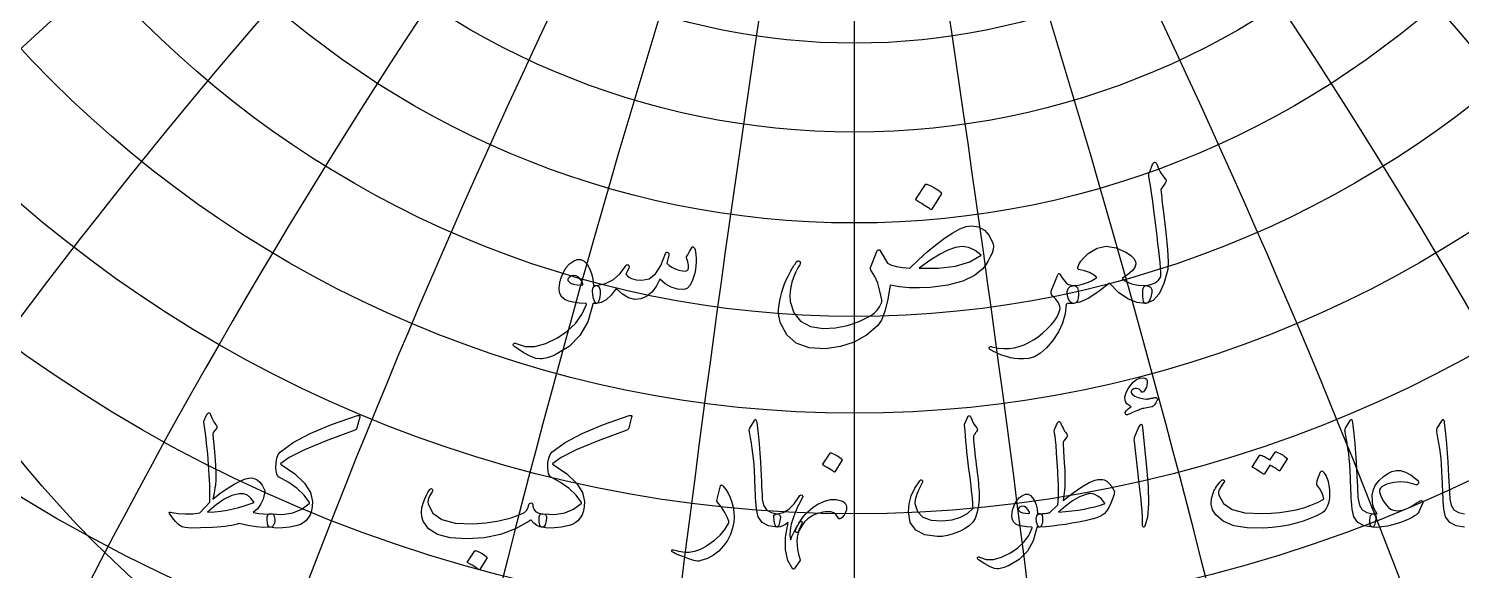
# Model space of a CAD drawing. Header units: millimetres. Extents: x -62 to 62, y -62 to 63.
# Drawn here: x -20.01 to 14.71, y -19.07 to -5.95 of the extents above; entities that cross this region are included whole.
import ezdxf

# ---------------------------------------------------------------- set-up
doc = ezdxf.new("R2010")
doc.units = ezdxf.units.MM
for name, color, linetype in [('ENGRAVE', 7, 'Continuous'), ('ENGRAVE_FINE', 8, 'Continuous'), ('TEXT', 5, 'Continuous')]:
    doc.layers.add(name, color=color, linetype=linetype)

msp = doc.modelspace()

# ---------------------------------------------------------------- linework, layer by layer
at = {"layer": 'ENGRAVE'}
msp.add_lwpolyline([(0, -60.75), (0, 60.75)], dxfattribs=at)
for centre, radius in [((0, 0), 60.75), ((0, 15.8873), 38.8464), ((0, 14.4227), 34.6846), ((0, 13.2299), 30.935), ((0, 0), 39.7663), ((0, 12.2507), 27.5156), ((0, 11.4424), 24.3633), ((0, 10.7734), 21.4287), ((0, 10.2197), 18.6723), ((0, 0), 26.0306), ((0, 9.7631), 16.0615)]:
    msp.add_circle(centre, radius, dxfattribs=at)
for centre, radius, start, end in [((0, 17.7051), 43.5296, 105.92162, 74.07838), ((-4.9355, 18.4195), 44.1021, 139.75485, 270.86153), ((4.9355, 18.4195), 44.1021, 269.13847, 40.24515), ((-10.9491, 18.9644), 45.3971, 174.65682, 279.54217), ((10.9491, 18.9644), 45.3971, 260.45783, 5.34318), ((-19.3672, 19.3672), 48.286, 211.69187, 290.35588), ((19.3672, 19.3672), 48.286, 249.64412, 328.30813)]:
    msp.add_arc(centre, radius, start, end, dxfattribs=at)
at = {"layer": 'ENGRAVE_FINE'}
for centre, radius, start, end in [((-554.4766, -89.3166), 563.0302, 6.503619, 15.341957), ((-554.4766, -89.3166), 563.0302, 6.503619, 15.341957), ((554.4766, -89.3166), 563.0302, 164.658043, 173.496381), ((554.4766, -89.3166), 563.0302, 164.658043, 173.496381), ((-268.6186, -89.3166), 285.8579, 13.064756, 30.381405), ((-268.6186, -89.3166), 285.8579, 13.064756, 30.381405), ((268.6186, -89.3166), 285.8579, 149.618595, 166.935244), ((268.6186, -89.3166), 285.8579, 149.618595, 166.935244), ((-169.3412, -89.3166), 195.5384, 19.742202, 44.842633), ((-169.3412, -89.3166), 195.5384, 19.742202, 44.842633), ((169.3412, -89.3166), 195.5384, 135.157367, 160.257798), ((169.3412, -89.3166), 195.5384, 135.157367, 160.257798), ((-116.5168, -89.3166), 152.1018, 26.597292, 58.53821), ((-116.5168, -89.3166), 152.1018, 26.597292, 58.53821), ((116.5168, -89.3166), 152.1018, 121.46179, 153.402708), ((116.5168, -89.3166), 152.1018, 121.46179, 153.402708), ((-82.0381, -89.3166), 127.6286, 33.695116, 71.360537), ((-82.0381, -89.3166), 127.6286, 33.695116, 71.360537), ((82.0381, -89.3166), 127.6286, 108.639463, 146.304884), ((82.0381, -89.3166), 127.6286, 108.639463, 146.304884), ((-56.4471, -89.3166), 112.8941, 41.105625, 83.276844), ((-56.4471, -89.3166), 112.8941, 41.105625, 83.276844), ((56.4471, -89.3166), 112.8941, 96.723156, 138.894375), ((56.4471, -89.3166), 112.8941, 96.723156, 138.894375), ((-35.5851, -89.3166), 104.0438, 48.904494, 94.311228), ((-35.5851, -89.3166), 104.0438, 48.904494, 94.311228), ((35.5851, -89.3166), 104.0438, 85.688772, 131.095506), ((35.5851, -89.3166), 104.0438, 85.688772, 131.095506)]:
    msp.add_arc(centre, radius, start, end, dxfattribs=at)
at = {"layer": 'TEXT'}
for points in [[(7.1448, -9.4432), (7.1771, -9.365), (7.2022, -9.303), (7.2202, -9.2572), (7.231, -9.2276), (7.2394, -9.2087), (7.2502, -9.1953), (7.2633, -9.1872), (7.2789, -9.1845), (7.2966, -9.1875), (7.3112, -9.1965), (7.3229, -9.2114), (7.3316, -9.2324), (7.3714, -9.3351), (7.419, -9.4276), (7.4744, -9.5099), (7.5376, -9.5821), (7.5552, -9.6051), (7.5603, -9.6312), (7.5528, -9.6602), (7.5328, -9.6923), (7.4274, -9.8408), (7.4346, -9.9072), (7.4418, -9.9725), (7.449, -10.0366), (7.4561, -10.0994), (7.4633, -10.1611), (7.4705, -10.2216), (7.4777, -10.2809), (7.4849, -10.3389), (7.551, -10.8767), (7.5915, -11.297), (7.6061, -11.6), (7.5951, -11.7856), (7.5046, -12.1224), (7.3867, -12.3712), (7.2412, -12.532), (7.0681, -12.6048), (7.0633, -12.6048), (7.0585, -12.6048), (7.0537, -12.6048), (7.049, -12.6048), (7.0205, -12.5778), (7.0023, -12.5162), (6.9942, -12.4197), (6.9963, -12.2886), (7.0008, -12.2401), (7.0142, -12.2048), (7.0367, -12.1826), (7.0681, -12.1736), (7.1897, -12.1494), (7.2909, -12.1054), (7.3717, -12.0416), (7.4322, -11.9581), (7.4281, -11.8578), (7.4208, -11.7437), (7.4102, -11.6159), (7.3963, -11.4743), (7.3793, -11.3195), (7.3597, -11.1521), (7.3374, -10.9722), (7.3124, -10.7797), (7.2894, -10.5904), (7.2681, -10.4204), (7.2487, -10.2695), (7.231, -10.1378), (7.2157, -10.0252), (7.2034, -9.9318), (7.1942, -9.8575), (7.1879, -9.8024), (7.14, -9.5294), (7.1385, -9.5024), (7.1388, -9.4791), (7.1409, -9.4593), (7.1448, -9.4432)], [(1.7221, -9.7258), (1.7281, -9.7198), (1.7365, -9.7162), (1.7473, -9.715), (1.7604, -9.7162), (1.8536, -9.7539), (1.9413, -9.8), (2.0236, -9.8545), (2.1006, -9.9174), (2.108, -9.927), (2.1113, -9.9366), (2.1104, -9.9461), (2.1053, -9.9557), (1.8802, -10.3198), (1.8718, -10.3285), (1.861, -10.3306), (1.8479, -10.3261), (1.8323, -10.315), (1.8188, -10.3054), (1.7976, -10.291), (1.7685, -10.2719), (1.7317, -10.2479), (1.6865, -10.2192), (1.6323, -10.1857), (1.5691, -10.1473), (1.497, -10.1042), (1.4874, -10.097), (1.4826, -10.0899), (1.4826, -10.0827), (1.4874, -10.0755)], [(2.8431, -10.7222), (3.0101, -10.7467), (3.152, -10.8252), (3.2688, -10.9575), (3.3604, -11.1437), (3.3706, -11.215), (3.3628, -11.2946), (3.3371, -11.3826), (3.2933, -11.479), (3.243, -11.5719), (3.1975, -11.6491), (3.1568, -11.7108), (3.1209, -11.7569), (2.9113, -11.9293), (2.6275, -12.0635), (2.2694, -12.1593), (1.8371, -12.2168), (1.5769, -12.2293), (1.3281, -12.2239), (1.0907, -12.2006), (0.8647, -12.1593), (0.8114, -12.5105), (0.7425, -12.7928), (0.6581, -13.0063), (0.5581, -13.1509), (0.2958, -13.3739), (-0.0024, -13.5401), (-0.3365, -13.6494), (-0.7066, -13.7018), (-1.0961, -13.6835), (-1.4072, -13.5712), (-1.6398, -13.3649), (-1.794, -13.0646), (-1.8071, -13.0181), (-1.8179, -12.9694), (-1.8263, -12.9187), (-1.8323, -12.8658), (-1.8353, -12.8112), (-1.8347, -12.7551), (-1.8305, -12.6974), (-1.8227, -12.6383), (-1.806, -12.5337), (-1.7844, -12.4305), (-1.758, -12.3289), (-1.7269, -12.2287), (-1.6913, -12.1304), (-1.6515, -12.0341), (-1.6075, -11.94), (-1.5592, -11.8479), (-1.5378, -11.8105), (-1.5167, -11.7748), (-1.4959, -11.741), (-1.4754, -11.709), (-1.4555, -11.6787), (-1.4365, -11.6503), (-1.4184, -11.6237), (-1.4012, -11.5988), (-1.3889, -11.5847), (-1.376, -11.576), (-1.3625, -11.5728), (-1.3485, -11.5749), (-1.3335, -11.5805), (-1.3221, -11.588), (-1.3143, -11.5973), (-1.3102, -11.6084), (-1.309, -11.621), (-1.3102, -11.6347), (-1.3137, -11.6497), (-1.3197, -11.6659), (-1.3548, -11.7189), (-1.388, -11.7772), (-1.4194, -11.841), (-1.4491, -11.9102), (-1.5113, -12.0871), (-1.5497, -12.2539), (-1.564, -12.4105), (-1.5545, -12.5569), (-1.4649, -12.835), (-1.3018, -13.0371), (-1.0649, -13.1631), (-0.7545, -13.2131), (-0.4545, -13.1991), (-0.1629, -13.1425), (0.1204, -13.0434), (0.3952, -12.9018), (0.4781, -12.8428), (0.5497, -12.7712), (0.6099, -12.6871), (0.6587, -12.5904), (0.6644, -12.5769), (0.6671, -12.5605), (0.6668, -12.541), (0.6635, -12.5185), (0.6212, -12.3042), (0.5665, -12.1162), (0.4991, -11.9545), (0.4192, -11.8192), (0.4033, -11.7943), (0.394, -11.7725), (0.3913, -11.7536), (0.3952, -11.7377), (0.5437, -11.3449), (0.565, -11.3153), (0.5856, -11.303), (0.6057, -11.3081), (0.6251, -11.3305), (0.8024, -11.6323), (0.8973, -11.6772), (1.0191, -11.7114), (1.1679, -11.7347), (1.3437, -11.7473), (1.5524, -11.544), (1.7616, -11.3557), (1.9715, -11.1823), (2.182, -11.024), (2.3832, -10.8919), (2.5604, -10.7976), (2.7137, -10.741), (2.8431, -10.7222)], [(-3.9305, -11.2395), (-3.92, -11.2323), (-3.9077, -11.2347), (-3.8936, -11.2467), (-3.8778, -11.2683), (-3.8607, -11.3048), (-3.8478, -11.3569), (-3.8391, -11.4246), (-3.8347, -11.5078), (-3.8332, -11.6024), (-3.8382, -11.6946), (-3.8499, -11.7844), (-3.8682, -11.8719), (-3.9215, -12.0419), (-3.9808, -12.1641), (-4.046, -12.2383), (-4.1173, -12.2647), (-4.2858, -12.2548), (-4.4418, -12.2108), (-4.5852, -12.1326), (-4.7161, -12.0204), (-4.8059, -12.1973), (-4.9125, -12.3353), (-5.0358, -12.4344), (-5.1759, -12.4946), (-5.3229, -12.5078), (-5.4717, -12.4706), (-5.6223, -12.3832), (-5.7747, -12.2455), (-5.8981, -12.4027), (-6.019, -12.515), (-6.1376, -12.5823), (-6.2538, -12.6048), (-6.2771, -12.5916), (-6.2993, -12.5521), (-6.3202, -12.4862), (-6.34, -12.394), (-6.3472, -12.303), (-6.3352, -12.2359), (-6.3041, -12.1928), (-6.2538, -12.1736), (-6.0328, -12.1236), (-5.8394, -12.0263), (-5.6735, -11.8817), (-5.5352, -11.6898), (-5.5277, -11.6793), (-5.5196, -11.6719), (-5.511, -11.6674), (-5.5017, -11.6659), (-5.4903, -11.6671), (-5.4801, -11.6707), (-5.4711, -11.6766), (-5.4634, -11.685), (-5.4589, -11.7108), (-5.4694, -11.7545), (-5.4948, -11.8162), (-5.5352, -11.8958), (-5.4822, -11.9572), (-5.3999, -12.0024), (-5.2882, -12.0314), (-5.1472, -12.0443), (-4.9715, -12.0075), (-4.8179, -11.8874), (-4.6864, -11.6841), (-4.5772, -11.3976), (-4.5718, -11.3829), (-4.5652, -11.3725), (-4.5574, -11.3662), (-4.5484, -11.3641), (-4.5349, -11.3653), (-4.5233, -11.3689), (-4.5134, -11.3749), (-4.5053, -11.3832), (-4.4993, -11.3952), (-4.4957, -11.4072), (-4.4945, -11.4192), (-4.4957, -11.4311), (-4.5436, -11.6323), (-4.4876, -11.682), (-4.4203, -11.7257), (-4.3415, -11.7635), (-4.2514, -11.7952), (-4.1637, -11.8159), (-4.0969, -11.8204), (-4.0511, -11.8087), (-4.0263, -11.7808), (-4.0182, -11.7383), (-4.0227, -11.6778), (-4.0397, -11.5994), (-4.0694, -11.503), (-4.0643, -11.4758), (-4.0394, -11.4228), (-3.9948, -11.344), (-3.9305, -11.2395)], [(3.0778, -11.4311), (2.9308, -11.3192), (2.7772, -11.2515), (2.617, -11.2282), (2.4503, -11.2491), (2.2694, -11.3129), (2.0622, -11.418), (1.8287, -11.5644), (1.5688, -11.7521), (2.0422, -11.7536), (2.4514, -11.7006), (2.7967, -11.5931), (3.0778, -11.4311)], [(7.0681, -12.1736), (7.1382, -12.1841), (7.1855, -12.2156), (7.21, -12.268), (7.2118, -12.3413), (7.1885, -12.4548), (7.1567, -12.5365), (7.1166, -12.5865), (7.0681, -12.6048), (6.8475, -12.5847), (6.6262, -12.4958), (6.4044, -12.338), (6.1819, -12.1114), (5.9014, -12.329), (5.6634, -12.4838), (5.4679, -12.5757), (5.3149, -12.6048), (5.2643, -12.5934), (5.2226, -12.5593), (5.19, -12.5024), (5.1664, -12.4227), (5.1595, -12.3174), (5.1819, -12.2407), (5.2337, -12.1928), (5.3149, -12.1736), (5.3887, -12.1665), (5.4616, -12.1545), (5.5336, -12.1377), (5.6047, -12.1162), (5.6749, -12.0895), (5.7442, -12.0575), (5.8126, -12.0201), (5.8801, -11.9772), (5.7972, -11.9096), (5.6969, -11.8551), (5.5792, -11.8138), (5.4442, -11.7856), (5.4319, -11.7805), (5.4238, -11.7701), (5.42, -11.7542), (5.4202, -11.7329), (5.443, -11.6596), (5.4921, -11.5784), (5.5676, -11.4895), (5.6693, -11.3928), (5.8816, -11.2656), (6.1065, -11.2192), (6.3439, -11.2536), (6.5939, -11.3689), (6.6999, -11.4425), (6.7735, -11.515), (6.8148, -11.5862), (6.8238, -11.6563), (6.7975, -11.7317), (6.7328, -11.8144), (6.6298, -11.9042), (6.4885, -12.0012), (6.5894, -12.0766), (6.7196, -12.1305), (6.8792, -12.1629), (7.0681, -12.1736)], [(-6.3496, -12.6575), (-6.4618, -13.0518), (-6.6502, -13.382), (-6.9145, -13.6482), (-7.2549, -13.8503), (-7.3025, -13.8708), (-7.3496, -13.8892), (-7.396, -13.9055), (-7.4418, -13.9197), (-7.4867, -13.9315), (-7.5304, -13.9407), (-7.5729, -13.9471), (-7.6142, -13.9509), (-7.7172, -13.9362), (-7.8537, -13.8826), (-8.0238, -13.7901), (-8.2274, -13.6586), (-8.2492, -13.6398), (-8.2621, -13.6215), (-8.266, -13.6039), (-8.2609, -13.5868), (-8.2495, -13.5736), (-8.2346, -13.5676), (-8.216, -13.5688), (-8.1938, -13.5772), (-7.9822, -13.6458), (-7.7448, -13.6455), (-7.4816, -13.5763), (-7.1927, -13.4383), (-6.9567, -13.2781), (-6.7615, -13.0898), (-6.6071, -12.8733), (-6.4933, -12.6287), (-6.4942, -12.62), (-6.4969, -12.6132), (-6.5014, -12.6081), (-6.5077, -12.6048), (-6.6726, -12.5952), (-6.813, -12.576), (-6.9289, -12.5473), (-7.0202, -12.509), (-7.0909, -12.4497), (-7.1352, -12.3677), (-7.1531, -12.2629), (-7.1448, -12.1353), (-7.1421, -12.1184), (-7.1388, -12.1012), (-7.1349, -12.0837), (-7.1304, -12.0659), (-7.1253, -12.0474), (-7.1196, -12.0281), (-7.1133, -12.0079), (-7.1064, -11.9868), (-7.0502, -11.85), (-6.9819, -11.7365), (-6.9017, -11.6464), (-6.8094, -11.5796), (-6.7151, -11.5431), (-6.6286, -11.5437), (-6.5499, -11.5814), (-6.4789, -11.6563), (-6.4169, -11.7605), (-6.3699, -11.8814), (-6.3379, -12.0192), (-6.3208, -12.1736), (-6.3114, -12.1735), (-6.3023, -12.173), (-6.2934, -12.1723), (-6.2849, -12.1712), (-6.2764, -12.1702), (-6.2675, -12.1695), (-6.2584, -12.169), (-6.249, -12.1689), (-6.2166, -12.1757), (-6.1915, -12.1964), (-6.1735, -12.2308), (-6.1627, -12.279), (-6.1583, -12.332), (-6.1592, -12.3856), (-6.1654, -12.4398), (-6.1771, -12.4946), (-6.1924, -12.5428), (-6.2095, -12.5772), (-6.2283, -12.5979), (-6.249, -12.6048), (-6.34, -12.6048), (-6.3406, -12.6135), (-6.3424, -12.6251), (-6.3454, -12.6398), (-6.3496, -12.6575)], [(-6.5795, -12.1209), (-6.6298, -12.0332), (-6.6849, -11.9713), (-6.7448, -11.935), (-6.8094, -11.9245), (-6.8481, -11.9347), (-6.8825, -11.9509), (-6.9127, -11.973), (-6.9388, -12.0012), (-6.9472, -12.0162), (-6.9484, -12.0323), (-6.9424, -12.0497), (-6.9292, -12.0683), (-6.8798, -12.1117), (-6.8082, -12.1413), (-6.7145, -12.1572), (-6.5987, -12.1593), (-6.5867, -12.1569), (-6.5795, -12.1497), (-6.5771, -12.1377), (-6.5795, -12.1209)], [(4.7736, -12.3078), (4.9221, -11.9245), (4.9385, -11.894), (4.9544, -11.879), (4.9697, -11.8796), (4.9843, -11.8958), (5.0244, -11.9629), (5.0634, -12.0204), (5.1011, -12.0683), (5.1376, -12.1066), (5.1777, -12.1359), (5.2215, -12.1569), (5.2688, -12.1695), (5.3197, -12.1736), (5.37, -12.1868), (5.4059, -12.2263), (5.4274, -12.2922), (5.4346, -12.3844), (5.4274, -12.4772), (5.4059, -12.5449), (5.37, -12.5874), (5.3197, -12.6048), (5.281, -12.6066), (5.2418, -12.6072), (5.202, -12.6066), (5.1616, -12.6048), (5.1547, -12.6066), (5.1484, -12.612), (5.1427, -12.6209), (5.1376, -12.6335), (5.1119, -12.8602), (5.049, -13.0802), (4.949, -13.2937), (4.8119, -13.5006), (4.6589, -13.6805), (4.5113, -13.8131), (4.3691, -13.8985), (4.2323, -13.9365), (4.1035, -13.9464), (3.9855, -13.9473), (3.8784, -13.9392), (3.782, -13.9221), (3.7348, -13.9089), (3.6844, -13.8934), (3.6306, -13.8754), (3.5736, -13.855), (3.5136, -13.8317), (3.4508, -13.8047), (3.3854, -13.7742), (3.3173, -13.7401), (3.3002, -13.7323), (3.2874, -13.7233), (3.2787, -13.7131), (3.2742, -13.7018), (3.2712, -13.6865), (3.2718, -13.6742), (3.276, -13.6649), (3.2838, -13.6586), (3.2939, -13.653), (3.3053, -13.6503), (3.3179, -13.6506), (3.3317, -13.6539), (3.4826, -13.6844), (3.6239, -13.6994), (3.7556, -13.6988), (3.8778, -13.6826), (3.9986, -13.6507), (4.1167, -13.6077), (4.2321, -13.5537), (4.3448, -13.4886), (4.4551, -13.4127), (4.5634, -13.3263), (4.6695, -13.2295), (4.7736, -13.1221), (4.8517, -13.0242), (4.9137, -12.9269), (4.9595, -12.8302), (4.9891, -12.7341), (4.9804, -12.667), (4.9448, -12.5904), (4.8822, -12.5042), (4.7927, -12.4084), (4.7771, -12.3877), (4.7688, -12.3641), (4.7676, -12.3374), (4.7736, -12.3078)], [(7.2178, -15.1077), (7.171, -15.1165), (7.1276, -15.1248), (7.0875, -15.1326), (7.0508, -15.14), (7.0176, -15.1472), (6.9883, -15.1544), (6.9628, -15.1616), (6.9412, -15.1688), (6.9192, -15.177), (6.8927, -15.1872), (6.8617, -15.1994), (6.8262, -15.2137), (6.7862, -15.2302), (6.7418, -15.2492), (6.6928, -15.2706), (6.6394, -15.2945), (6.6176, -15.3017), (6.599, -15.3017), (6.5835, -15.2945), (6.5711, -15.2802), (6.5637, -15.2449), (6.5846, -15.2038), (6.6338, -15.1569), (6.7112, -15.1041), (6.652, -15.0704), (6.6071, -15.0341), (6.5765, -14.995), (6.5603, -14.9532), (6.5572, -14.8744), (6.5765, -14.7889), (6.6183, -14.6966), (6.6825, -14.5975), (6.7591, -14.5088), (6.8379, -14.4475), (6.9189, -14.4136), (7.0023, -14.4071), (7.0487, -14.4188), (7.0804, -14.4431), (7.0972, -14.4799), (7.0993, -14.5293), (7.0912, -14.5827), (7.0777, -14.6317), (7.0588, -14.6761), (7.0346, -14.7161), (7.0103, -14.7442), (6.9879, -14.7565), (6.9672, -14.7532), (6.9484, -14.7341), (6.9268, -14.7056), (6.9017, -14.6847), (6.8729, -14.6714), (6.8406, -14.6658), (6.8067, -14.6658), (6.7768, -14.673), (6.751, -14.6874), (6.7292, -14.7089), (6.7133, -14.735), (6.7085, -14.7592), (6.7151, -14.7817), (6.7328, -14.8023), (6.7993, -14.8515), (6.8801, -14.8877), (6.9753, -14.9108), (7.0849, -14.9209), (7.0944, -14.9206), (7.1051, -14.9195), (7.1169, -14.9179), (7.1298, -14.9155), (7.1438, -14.9127), (7.159, -14.9097), (7.1753, -14.9064), (7.1927, -14.9029), (7.2115, -14.8994), (7.2286, -14.8962), (7.2439, -14.8932), (7.2573, -14.8904), (7.2692, -14.888), (7.2798, -14.8863), (7.289, -14.8853), (7.2969, -14.885), (7.3117, -14.8865), (7.3238, -14.8913), (7.3332, -14.8991), (7.34, -14.9101), (7.3442, -14.9207), (7.3463, -14.9308), (7.346, -14.9404), (7.3436, -14.9496), (7.3088, -15.0148), (7.2762, -15.0628), (7.2459, -15.0938), (7.2178, -15.1077)], [(-14.9135, -17.9388), (-14.9629, -17.9559), (-15.0213, -17.9711), (-15.0886, -17.9846), (-15.165, -17.9963), (-15.2503, -18.0066), (-15.3446, -18.016), (-15.4479, -18.0246), (-15.5602, -18.0322), (-15.8503, -18.0448), (-16.0703, -18.0466), (-16.2203, -18.0376), (-16.3003, -18.0178), (-16.3809, -17.9628), (-16.4575, -17.8912), (-16.53, -17.8029), (-16.5985, -17.6981), (-16.6054, -17.6812), (-16.6048, -17.6702), (-16.5964, -17.6651), (-16.5805, -17.6657), (-16.393, -17.6922), (-16.2113, -17.7035), (-16.0355, -17.6994), (-15.8655, -17.6801), (-15.6248, -17.4214), (-15.6205, -17.3541), (-15.6181, -17.2777), (-15.6178, -17.1924), (-15.6194, -17.0981), (-15.6229, -16.9953), (-15.628, -16.8843), (-15.6346, -16.7653), (-15.6428, -16.6382), (-15.6522, -16.5063), (-15.6626, -16.3764), (-15.6738, -16.2485), (-15.6859, -16.1227), (-15.6989, -15.9991), (-15.7129, -15.8779), (-15.7277, -15.7592), (-15.7434, -15.643), (-15.7685, -15.4742), (-15.7577, -15.4443), (-15.7465, -15.4158), (-15.7352, -15.3886), (-15.7236, -15.3628), (-15.7121, -15.3383), (-15.7007, -15.3152), (-15.6896, -15.2934), (-15.6787, -15.273), (-15.6727, -15.2651), (-15.6653, -15.2595), (-15.6565, -15.2561), (-15.6464, -15.255), (-15.6345, -15.2577), (-15.6239, -15.2658), (-15.6147, -15.2793), (-15.6069, -15.2981), (-15.577, -15.3754), (-15.5449, -15.4418), (-15.5105, -15.4975), (-15.4739, -15.5424), (-15.4571, -15.5642), (-15.4497, -15.5864), (-15.4517, -15.6091), (-15.4632, -15.6323), (-15.5314, -15.7221), (-15.542, -15.7371), (-15.5485, -15.7535), (-15.551, -15.7712), (-15.5494, -15.7903), (-15.5123, -16.2017), (-15.4874, -16.5197), (-15.4746, -16.7442), (-15.4739, -16.8753), (-15.4767, -16.9189), (-15.4816, -16.967), (-15.4884, -17.0195), (-15.4973, -17.0765), (-15.5077, -17.1381), (-15.5193, -17.2041), (-15.532, -17.2746), (-15.5458, -17.3496), (-15.3772, -17.2135), (-15.2054, -17.0927), (-15.0305, -16.9872), (-14.8524, -16.8969), (-14.7581, -16.8585), (-14.6764, -16.8367), (-14.6072, -16.8316), (-14.5506, -16.843), (-14.4785, -16.8807), (-14.4132, -16.9364), (-14.3546, -17.0101), (-14.3027, -17.1017), (-14.2955, -17.123), (-14.2919, -17.1475), (-14.2919, -17.1751), (-14.2955, -17.2059), (-14.3328, -17.3509), (-14.3907, -17.4771), (-14.4693, -17.5845), (-14.5686, -17.6729), (-14.4361, -17.6936), (-14.3189, -17.7053), (-14.2169, -17.708), (-14.1303, -17.7017), (-14.1071, -17.703), (-14.088, -17.7142), (-14.073, -17.7354), (-14.062, -17.7663), (-14.0503, -17.8299), (-14.0476, -17.884), (-14.0539, -17.9287), (-14.0692, -17.9639), (-14.0878, -17.9907), (-14.1042, -18.0098), (-14.1184, -18.0212), (-14.1303, -18.025), (-14.3112, -18.0304), (-14.5021, -18.0178), (-14.7028, -17.9873), (-14.9135, -17.9388)], [(-14.1338, -17.7017), (-13.8565, -17.7183), (-13.6102, -17.6819), (-13.3949, -17.5925), (-13.2105, -17.4502), (-13.206, -17.4446), (-13.2033, -17.4385), (-13.2024, -17.432), (-13.2033, -17.425), (-13.3338, -17.2528), (-13.5024, -17.0918), (-13.7092, -16.942), (-13.9542, -16.8035), (-13.9812, -16.7774), (-14.0009, -16.7316), (-14.0135, -16.6661), (-14.0189, -16.5807), (-14.0162, -16.4561), (-13.9973, -16.3517), (-13.9623, -16.2675), (-13.9111, -16.2035), (-13.6019, -15.976), (-13.1881, -15.7535), (-12.6696, -15.5359), (-12.0465, -15.3233), (-12.0395, -15.3201), (-12.033, -15.3179), (-12.0269, -15.3165), (-12.0213, -15.3161), (-12.0161, -15.3161), (-12.0114, -15.3161), (-12.0072, -15.3161), (-12.0034, -15.3161), (-11.9939, -15.3174), (-11.9872, -15.3215), (-11.9831, -15.3282), (-11.9818, -15.3377), (-11.9819, -15.3396), (-11.9822, -15.3417), (-11.9828, -15.3441), (-11.9836, -15.3466), (-11.9846, -15.3497), (-11.9858, -15.3534), (-11.9873, -15.3577), (-11.989, -15.3628), (-12.0572, -15.6179), (-12.0658, -15.6406), (-12.077, -15.6583), (-12.0909, -15.6711), (-12.1075, -15.679), (-12.7989, -15.9365), (-13.3282, -16.1559), (-13.6953, -16.3371), (-13.9003, -16.4801), (-13.9053, -16.4871), (-13.9057, -16.4936), (-13.9017, -16.4997), (-13.8931, -16.5053), (-13.5613, -16.7314), (-13.3237, -16.9571), (-13.1804, -17.1823), (-13.1315, -17.4071), (-13.138, -17.5274), (-13.1575, -17.6334), (-13.1901, -17.725), (-13.2357, -17.8023), (-13.294, -17.8705), (-13.3578, -17.9244), (-13.427, -17.9639), (-13.5015, -17.9891), (-13.6843, -18.0266), (-13.8554, -18.0457), (-14.0148, -18.0464), (-14.1626, -18.0286), (-14.1837, -18.019), (-14.2003, -18.0008), (-14.2124, -17.974), (-14.2201, -17.9388), (-14.2248, -17.8984), (-14.2282, -17.8633), (-14.2302, -17.8337), (-14.2309, -17.8095), (-14.2286, -17.7751), (-14.2219, -17.7475), (-14.2106, -17.7266), (-14.1949, -17.7125), (-14.183, -17.705), (-14.1689, -17.7008), (-14.1525, -17.6997), (-14.1338, -17.7017)], [(-7.5448, -17.7017), (-7.2674, -17.7183), (-7.0211, -17.6819), (-6.8058, -17.5925), (-6.6214, -17.4502), (-6.6169, -17.4446), (-6.6142, -17.4385), (-6.6133, -17.432), (-6.6142, -17.425), (-6.7447, -17.2528), (-6.9133, -17.0918), (-7.1201, -16.942), (-7.3651, -16.8035), (-7.3921, -16.7774), (-7.4118, -16.7316), (-7.4244, -16.6661), (-7.4298, -16.5807), (-7.4271, -16.4561), (-7.4082, -16.3517), (-7.3732, -16.2675), (-7.322, -16.2035), (-7.0128, -15.976), (-6.599, -15.7535), (-6.0805, -15.5359), (-5.4574, -15.3233), (-5.4504, -15.3201), (-5.4439, -15.3179), (-5.4378, -15.3165), (-5.4322, -15.3161), (-5.4271, -15.3161), (-5.4223, -15.3161), (-5.4181, -15.3161), (-5.4143, -15.3161), (-5.4048, -15.3174), (-5.3981, -15.3215), (-5.3941, -15.3282), (-5.3927, -15.3377), (-5.3928, -15.3396), (-5.3932, -15.3417), (-5.3937, -15.3441), (-5.3945, -15.3466), (-5.3955, -15.3497), (-5.3967, -15.3534), (-5.3982, -15.3577), (-5.3999, -15.3628), (-5.4682, -15.6179), (-5.4767, -15.6406), (-5.4879, -15.6583), (-5.5018, -15.6711), (-5.5185, -15.679), (-6.2098, -15.9365), (-6.7391, -16.1559), (-7.1062, -16.3371), (-7.3112, -16.4801), (-7.3162, -16.4871), (-7.3166, -16.4936), (-7.3126, -16.4997), (-7.304, -16.5053), (-6.9722, -16.7314), (-6.7346, -16.9571), (-6.5913, -17.1823), (-6.5424, -17.4071), (-6.5489, -17.5274), (-6.5684, -17.6334), (-6.601, -17.725), (-6.6466, -17.8023), (-6.705, -17.8705), (-6.7687, -17.9244), (-6.8379, -17.9639), (-6.9124, -17.9891), (-7.0952, -18.0266), (-7.2663, -18.0457), (-7.4257, -18.0464), (-7.5735, -18.0286), (-7.5946, -18.019), (-7.6112, -18.0008), (-7.6233, -17.974), (-7.631, -17.9388), (-7.6357, -17.8984), (-7.6391, -17.8633), (-7.6411, -17.8337), (-7.6418, -17.8095), (-7.6395, -17.7751), (-7.6328, -17.7475), (-7.6216, -17.7266), (-7.6058, -17.7125), (-7.5939, -17.705), (-7.5798, -17.7008), (-7.5634, -17.6997), (-7.5448, -17.7017)], [(-2.4179, -15.4382), (-2.411, -15.4275), (-2.4044, -15.4203), (-2.3984, -15.4167), (-2.3928, -15.4167), (-2.3842, -15.4214), (-2.3766, -15.4356), (-2.3699, -15.4591), (-2.364, -15.4921), (-2.3344, -15.7605), (-2.3101, -16.0086), (-2.2913, -16.2365), (-2.2778, -16.4442), (-2.2692, -16.6218), (-2.2612, -16.781), (-2.2539, -16.9218), (-2.2473, -17.0442), (-2.2415, -17.1482), (-2.2369, -17.2337), (-2.2335, -17.3009), (-2.2311, -17.3496), (-2.1992, -17.4955), (-2.1287, -17.6029), (-2.0196, -17.6716), (-1.8718, -17.7017), (-1.8307, -17.7125), (-1.8045, -17.7376), (-1.793, -17.7771), (-1.7964, -17.831), (-1.8132, -17.9159), (-1.8314, -17.9765), (-1.8509, -18.0129), (-1.8718, -18.025), (-2.0797, -17.9976), (-2.2329, -17.9154), (-2.3312, -17.7785), (-2.3748, -17.5867), (-2.3817, -17.495), (-2.3878, -17.403), (-2.3933, -17.3109), (-2.3982, -17.2185), (-2.4025, -17.1258), (-2.4067, -17.033), (-2.4106, -16.9399), (-2.4143, -16.8466), (-2.4211, -16.6686), (-2.4305, -16.5084), (-2.4426, -16.366), (-2.4574, -16.2412), (-2.475, -16.1214), (-2.4952, -15.9938), (-2.5181, -15.8583), (-2.5437, -15.7149), (-2.547, -15.6891), (-2.5464, -15.6655), (-2.5416, -15.6442), (-2.5329, -15.6251)], [(2.7484, -15.352), (2.7547, -15.341), (2.7628, -15.3332), (2.7727, -15.3284), (2.7844, -15.3269), (2.7961, -15.3289), (2.8059, -15.335), (2.814, -15.3451), (2.8203, -15.3592), (2.8538, -15.4416), (2.8895, -15.5128), (2.9274, -15.5728), (2.9676, -15.6215), (2.9795, -15.639), (2.9829, -15.6592), (2.9777, -15.6821), (2.964, -15.7077), (2.9553, -15.7201), (2.9469, -15.732), (2.9391, -15.7434), (2.9317, -15.7544), (2.9247, -15.7647), (2.9182, -15.7742), (2.9121, -15.7827), (2.9065, -15.7903), (2.8971, -15.8043), (2.8904, -15.8209), (2.8863, -15.8402), (2.885, -15.8622), (2.8892, -15.9243), (2.8949, -15.992), (2.9018, -16.0653), (2.9101, -16.1442), (2.9196, -16.2288), (2.9299, -16.3189), (2.9411, -16.4147), (2.9532, -16.5161), (2.9668, -16.6172), (2.9788, -16.7123), (2.9893, -16.8014), (2.9981, -16.8843), (3.0057, -16.9615), (3.0121, -17.033), (3.0173, -17.0989), (3.0215, -17.1592), (3.0262, -17.3377), (3.0116, -17.5068), (2.9777, -17.6664), (2.9245, -17.8166), (2.8726, -17.9049), (2.7925, -17.9864), (2.684, -18.0612), (2.5473, -18.1292), (2.3991, -18.1856), (2.2598, -18.2253), (2.1296, -18.2484), (2.0083, -18.255), (1.7048, -18.2132), (1.4874, -18.0987), (1.3563, -17.9114), (1.3114, -17.6514), (1.3271, -17.4576), (1.3778, -17.2679), (1.4636, -17.0822), (1.5844, -16.9005), (1.5936, -16.8899), (1.6033, -16.8834), (1.6134, -16.881), (1.6239, -16.8825), (1.6351, -16.8868), (1.6437, -16.8924), (1.6495, -16.8994), (1.6527, -16.9077), (1.6549, -16.92), (1.6545, -16.9319), (1.6513, -16.9434), (1.6455, -16.9544), (1.5631, -17.1149), (1.5063, -17.2517), (1.475, -17.3646), (1.4694, -17.4538), (1.5294, -17.6458), (1.6589, -17.7798), (1.8581, -17.8559), (2.1269, -17.8741), (2.3692, -17.8479), (2.5751, -17.787), (2.7446, -17.6916), (2.8778, -17.5616), (2.875, -17.4988), (2.8702, -17.4255), (2.8633, -17.3416), (2.8544, -17.2472), (2.8433, -17.142), (2.8297, -17.0258), (2.8137, -16.8986), (2.7952, -16.7604), (2.7776, -16.6178), (2.761, -16.4774), (2.7453, -16.3394), (2.7305, -16.2035), (2.7168, -16.0699), (2.7044, -15.9385), (2.6934, -15.8094), (2.6838, -15.6826), (2.6694, -15.5604), (2.6701, -15.5465), (2.6721, -15.5335), (2.6755, -15.5213), (2.6802, -15.5101)], [(4.94, -15.4814), (4.9486, -15.4722), (4.9562, -15.4661), (4.9629, -15.4632), (4.9688, -15.4634), (4.9757, -15.4665), (4.9822, -15.4724), (4.9883, -15.4809), (4.9939, -15.4921), (5.0167, -15.5406), (5.0384, -15.5855), (5.0589, -15.6269), (5.0783, -15.6646), (5.0969, -15.6983), (5.1147, -15.7275), (5.1319, -15.7522), (5.1484, -15.7724), (5.1605, -15.789), (5.1646, -15.8065), (5.1605, -15.8249), (5.1484, -15.8442), (5.0765, -15.934), (5.0673, -15.9495), (5.0613, -15.9673), (5.0584, -15.9873), (5.0586, -16.0095), (5.0703, -16.179), (5.0801, -16.3283), (5.0882, -16.4575), (5.0945, -16.5664), (5.0992, -16.6553), (5.1026, -16.7244), (5.1046, -16.7738), (5.1053, -16.8035), (5.1045, -16.8911), (5.1021, -16.9741), (5.0982, -17.0527), (5.0927, -17.1268), (5.0859, -17.1964), (5.0779, -17.2616), (5.0688, -17.3222), (5.0586, -17.3783), (5.3027, -17.1915), (5.514, -17.0478), (5.6925, -16.9472), (5.8382, -16.8897), (5.9031, -16.8744), (5.9613, -16.8682), (6.0127, -16.8709), (6.0574, -16.8825), (6.1205, -16.9153), (6.1804, -16.967), (6.2372, -17.0375), (6.2909, -17.1268), (6.2992, -17.1482), (6.3026, -17.1726), (6.301, -17.2003), (6.2945, -17.231), (6.2588, -17.3415), (6.2163, -17.4466), (6.1672, -17.5463), (6.1113, -17.6406), (6.0569, -17.7012), (5.9801, -17.7538), (5.8809, -17.7982), (5.7592, -17.8346), (5.5963, -17.8706), (5.4345, -17.9033), (5.2738, -17.9326), (5.1143, -17.9586), (4.9561, -17.9809), (4.7995, -17.9994), (4.6444, -18.0141), (4.4909, -18.025), (4.4736, -18.0201), (4.4577, -18.0053), (4.4431, -17.9806), (4.4299, -17.946), (4.4182, -17.9035), (4.4119, -17.8624), (4.411, -17.8227), (4.4155, -17.7843), (4.4256, -17.7509), (4.4415, -17.7259), (4.4633, -17.7095), (4.4909, -17.7017), (4.5276, -17.6997), (4.5623, -17.6972), (4.595, -17.6943), (4.6257, -17.6909), (4.6543, -17.6875), (4.6809, -17.6846), (4.7055, -17.6821), (4.728, -17.6801), (4.9292, -17.4861), (4.931, -17.4777), (4.9328, -17.4668), (4.9346, -17.4534), (4.9364, -17.4376), (4.9382, -17.4193), (4.94, -17.3985), (4.9418, -17.3753), (4.9436, -17.3496), (4.9452, -17.3216), (4.9463, -17.2917), (4.947, -17.2597), (4.9472, -17.2256), (4.9472, -17.1898), (4.9472, -17.1524), (4.9472, -17.1135), (4.9472, -17.0729), (4.9468, -17.0271), (4.9454, -16.9723), (4.9432, -16.9086), (4.94, -16.8358), (4.936, -16.7545), (4.931, -16.6652), (4.9252, -16.5677), (4.9185, -16.4622), (4.903, -16.228), (4.8888, -16.0427), (4.876, -15.9064), (4.8646, -15.8191), (4.8554, -15.7629), (4.8493, -15.7203), (4.8464, -15.6911), (4.8466, -15.6754), (4.8575, -15.6457), (4.8686, -15.6179), (4.88, -15.5918), (4.8915, -15.5676), (4.9033, -15.5447), (4.9153, -15.5227), (4.9276, -15.5016), (4.94, -15.4814)], [(6.8909, -15.6179), (6.9252, -15.5514), (6.9529, -15.5281), (6.9737, -15.5478), (6.9879, -15.6107), (7.0705, -16.4909), (7.1197, -17.0312), (7.1307, -17.4628), (7.1035, -17.7857), (7.0382, -17.9999), (7.0263, -18.0174), (7.0157, -18.0268), (7.0065, -18.0282), (6.9987, -18.0214), (6.9924, -18.0109), (6.9879, -17.9972), (6.9852, -17.9803), (6.9843, -17.9604), (6.9843, -17.8047), (6.9771, -17.6397), (6.9627, -17.4652), (6.9412, -17.2813), (6.9365, -17.2333), (6.9223, -17.1035), (6.8987, -16.892), (6.8657, -16.5987), (6.7867, -15.9484), (6.7849, -15.9138), (6.7867, -15.882), (6.7921, -15.8528), (6.8011, -15.8263)], [(12.0213, -15.4382), (12.0283, -15.4275), (12.0348, -15.4203), (12.0409, -15.4167), (12.0465, -15.4167), (12.055, -15.4214), (12.0626, -15.4356), (12.0694, -15.4591), (12.0752, -15.4921), (12.1048, -15.7605), (12.1291, -16.0086), (12.148, -16.2365), (12.1614, -16.4442), (12.1701, -16.6218), (12.178, -16.781), (12.1853, -16.9218), (12.192, -17.0442), (12.1977, -17.1482), (12.2023, -17.2337), (12.2058, -17.3009), (12.2081, -17.3496), (12.24, -17.4955), (12.3105, -17.6029), (12.4197, -17.6716), (12.5674, -17.7017), (12.6085, -17.7125), (12.6348, -17.7376), (12.6462, -17.7771), (12.6429, -17.831), (12.626, -17.9159), (12.6078, -17.9765), (12.5883, -18.0129), (12.5674, -18.025), (12.3595, -17.9976), (12.2063, -17.9154), (12.108, -17.7785), (12.0644, -17.5867), (12.0576, -17.495), (12.0514, -17.403), (12.0459, -17.3109), (12.0411, -17.2185), (12.0367, -17.1258), (12.0325, -17.033), (12.0286, -16.9399), (12.0249, -16.8466), (12.0182, -16.6686), (12.0087, -16.5084), (11.9966, -16.366), (11.9818, -16.2412), (11.9643, -16.1214), (11.9441, -15.9938), (11.9212, -15.8583), (11.8956, -15.7149), (11.8922, -15.6891), (11.8929, -15.6655), (11.8976, -15.6442), (11.9063, -15.6251)], [(-0.5892, -16.2358), (-0.5847, -16.2313), (-0.5784, -16.2287), (-0.5703, -16.2278), (-0.5605, -16.2287), (-0.4906, -16.2569), (-0.4248, -16.2915), (-0.3631, -16.3324), (-0.3054, -16.3795), (-0.2998, -16.3867), (-0.2973, -16.3939), (-0.298, -16.4011), (-0.3018, -16.4083), (-0.4706, -16.6813), (-0.4769, -16.6878), (-0.485, -16.6894), (-0.4949, -16.6861), (-0.5066, -16.6777), (-0.5167, -16.6706), (-0.5326, -16.6598), (-0.5544, -16.6454), (-0.582, -16.6274), (-0.6159, -16.6059), (-0.6566, -16.5807), (-0.704, -16.552), (-0.7581, -16.5197), (-0.7653, -16.5143), (-0.7688, -16.5089), (-0.7688, -16.5035), (-0.7653, -16.4981)], [(10.1962, -16.2107), (10.2007, -16.2062), (10.207, -16.2035), (10.2151, -16.2026), (10.2249, -16.2035), (10.2603, -16.2167), (10.2946, -16.2313), (10.3277, -16.2473), (10.3597, -16.2646), (10.3908, -16.2834), (10.4212, -16.3041), (10.4509, -16.3266), (10.48, -16.3508), (10.4856, -16.3582), (10.4881, -16.3661), (10.4874, -16.3744), (10.4836, -16.3831), (10.3112, -16.6562), (10.3065, -16.6598), (10.2995, -16.6598), (10.2903, -16.6562), (10.2788, -16.649), (10.271, -16.6424), (10.2582, -16.6333), (10.2404, -16.6217), (10.2178, -16.6077), (10.1899, -16.591), (10.1567, -16.5713), (10.1181, -16.5487), (10.074, -16.5233), (9.9375, -16.7352), (9.9312, -16.7417), (9.9232, -16.7433), (9.9133, -16.7399), (9.9016, -16.7316), (9.8915, -16.7244), (9.8755, -16.7137), (9.8538, -16.6993), (9.8261, -16.6813), (9.7922, -16.6598), (9.7516, -16.6346), (9.7042, -16.6059), (9.6501, -16.5736), (9.6445, -16.5682), (9.642, -16.5628), (9.6427, -16.5574), (9.6465, -16.552), (9.8226, -16.2897), (9.827, -16.2852), (9.8333, -16.2825), (9.8414, -16.2816), (9.8513, -16.2825), (9.8814, -16.2923), (9.9106, -16.3036), (9.9389, -16.3166), (9.9663, -16.331), (9.9928, -16.3469), (10.0184, -16.3638), (10.0431, -16.3819), (10.0669, -16.4011)], [(11.3674, -16.6885), (11.3916, -16.7188), (11.4137, -16.7523), (11.4338, -16.7889), (11.4519, -16.8286), (11.4679, -16.8713), (11.482, -16.9167), (11.494, -16.9647), (11.504, -17.0155), (11.517, -17.1174), (11.5201, -17.2185), (11.5134, -17.3186), (11.4968, -17.4178), (11.4716, -17.5063), (11.4393, -17.5777), (11.3998, -17.6321), (11.3531, -17.6693), (11.2049, -17.7477), (11.0477, -17.8175), (10.8815, -17.8788), (10.7064, -17.9316), (10.5222, -17.9754), (10.3291, -18.0098), (10.127, -18.0347), (9.916, -18.0502), (9.5203, -18.0461), (9.1956, -17.9909), (8.9419, -17.8845), (8.7591, -17.7268), (8.6841, -17.6035), (8.6495, -17.4708), (8.6554, -17.3287), (8.7016, -17.1771), (8.7172, -17.1445), (8.7353, -17.1111), (8.7558, -17.0771), (8.7789, -17.0424), (8.8044, -17.007), (8.8323, -16.971), (8.8627, -16.9343), (8.8956, -16.8969), (8.9066, -16.8863), (8.9181, -16.8798), (8.93, -16.8774), (8.9423, -16.8789), (8.9506, -16.8821), (8.9576, -16.8879), (8.9632, -16.8965), (8.9675, -16.9077), (8.9695, -16.9182), (8.9684, -16.9283), (8.9641, -16.938), (8.9567, -16.9472), (8.9259, -16.9838), (8.8983, -17.0217), (8.8738, -17.061), (8.8525, -17.1017), (8.8379, -17.1405), (8.8301, -17.178), (8.8289, -17.2142), (8.8346, -17.249), (8.9468, -17.4522), (9.1579, -17.5948), (9.4678, -17.6767), (9.8764, -17.6981), (10.1011, -17.6894), (10.3152, -17.6707), (10.5188, -17.6418), (10.7118, -17.6029), (10.8944, -17.5538), (11.067, -17.4946), (11.2295, -17.4254), (11.3818, -17.346), (11.367, -17.2719), (11.3333, -17.1897), (11.2808, -17.0994), (11.2094, -17.0011), (11.2071, -16.9917), (11.2076, -16.9741), (11.2107, -16.9485), (11.2165, -16.9149), (11.2181, -16.9115), (11.2192, -16.9086), (11.2199, -16.9061), (11.2201, -16.9041), (11.2318, -16.8583), (11.2489, -16.8071), (11.2713, -16.7505), (11.2992, -16.6885), (11.3115, -16.6697), (11.327, -16.6634), (11.3457, -16.6697), (11.3674, -16.6885)], [(13.7782, -17.4394), (13.6812, -17.655), (13.6688, -17.6763), (13.6569, -17.6936), (13.6455, -17.7068), (13.6345, -17.716), (13.5785, -17.7543), (13.5186, -17.7901), (13.4546, -17.8235), (13.3866, -17.8544), (13.3147, -17.8832), (13.2393, -17.9105), (13.1602, -17.9362), (13.0776, -17.9604), (12.9231, -17.9981), (12.7866, -18.0214), (12.668, -18.0304), (12.5674, -18.025), (12.529, -18.0075), (12.5036, -17.9729), (12.4913, -17.9213), (12.492, -17.8526), (12.5012, -17.7906), (12.5144, -17.7448), (12.5317, -17.7151), (12.553, -17.7017), (12.5566, -17.7017), (12.5602, -17.7017), (12.5638, -17.7017), (12.5674, -17.7017), (12.5941, -17.7044), (12.6204, -17.7053), (12.6462, -17.7044), (12.6716, -17.7017), (12.628, -17.6372), (12.5944, -17.566), (12.5706, -17.4881), (12.5566, -17.4035), (12.5546, -17.2519), (12.5809, -17.117), (12.6354, -16.9986), (12.7183, -16.8969), (12.825, -16.8019), (12.9294, -16.7289), (13.0315, -16.678), (13.1315, -16.649), (13.2393, -16.6492), (13.3614, -16.6894), (13.4979, -16.7696), (13.6488, -16.8897), (13.6659, -16.9084), (13.674, -16.9283), (13.6731, -16.9497), (13.6632, -16.9723), (13.6491, -16.9899), (13.6318, -16.9993), (13.6113, -17.0006), (13.5877, -16.9939), (13.4187, -16.945), (13.2491, -16.9274), (13.0792, -16.9414), (12.9087, -16.9867), (12.8411, -17.0152), (12.7893, -17.0469), (12.7531, -17.0817), (12.7327, -17.1197), (12.7277, -17.1677), (12.7417, -17.2292), (12.7744, -17.3042), (12.8261, -17.3927), (12.889, -17.4821), (12.9482, -17.549), (13.0039, -17.5934), (13.056, -17.6154), (13.1694, -17.6267), (13.2833, -17.6137), (13.3976, -17.5764), (13.5123, -17.5149), (13.6165, -17.443), (13.6704, -17.4089), (13.7135, -17.3891), (13.7458, -17.3837), (13.7674, -17.3927), (13.7761, -17.4037), (13.7809, -17.4152), (13.7815, -17.4271), (13.7782, -17.4394)], [(-3.2442, -17.0226), (-3.2422, -17.0161), (-3.2398, -17.011), (-3.2368, -17.0072), (-3.2335, -17.0047), (-3.2234, -17.0038), (-3.211, -17.0083), (-3.1964, -17.0182), (-3.1796, -17.0334), (-3.114, -17.1113), (-3.0574, -17.2014), (-3.0098, -17.3036), (-2.9712, -17.4178), (-2.9411, -17.5409), (-2.9227, -17.6622), (-2.916, -17.7816), (-2.9209, -17.8993), (-2.9528, -18.0542), (-3.0053, -18.2029), (-3.0785, -18.3452), (-3.1724, -18.4813), (-3.2847, -18.6046), (-3.4131, -18.7049), (-3.5577, -18.7824), (-3.7185, -18.837), (-3.7616, -18.8462), (-3.8047, -18.8487), (-3.8478, -18.8444), (-3.8909, -18.8334), (-3.9903, -18.7987), (-4.08, -18.7665), (-4.1601, -18.7367), (-4.2305, -18.7094), (-4.291, -18.6846), (-4.3414, -18.6623), (-4.3817, -18.6424), (-4.4119, -18.625), (-4.4182, -18.6196), (-4.4227, -18.6142), (-4.4254, -18.6088), (-4.4263, -18.6035), (-4.4256, -18.5965), (-4.4236, -18.59), (-4.4202, -18.5839), (-4.4155, -18.5783), (-4.4094, -18.574), (-4.402, -18.572), (-4.3932, -18.5722), (-4.3831, -18.5747), (-4.3216, -18.5912), (-4.2628, -18.6048), (-4.2067, -18.6155), (-4.1532, -18.6232), (-4.102, -18.628), (-4.0526, -18.6299), (-4.005, -18.6289), (-3.9592, -18.625), (-3.9135, -18.6177), (-3.8662, -18.6066), (-3.8174, -18.5917), (-3.767, -18.5729), (-3.715, -18.5501), (-3.6615, -18.5231), (-3.6063, -18.4917), (-3.5496, -18.4562), (-3.3904, -18.3416), (-3.2541, -18.2172), (-3.1407, -18.083), (-3.0502, -17.9388), (-3.0444, -17.9271), (-3.0413, -17.9136), (-3.0408, -17.8984), (-3.0431, -17.8813), (-3.0808, -17.7805), (-3.1401, -17.6684), (-3.2209, -17.5452), (-3.3233, -17.4107), (-3.3278, -17.4021), (-3.3305, -17.3945), (-3.3314, -17.3878), (-3.3305, -17.3819)], [(-14.9099, -17.2167), (-15.0884, -17.2609), (-15.2754, -17.3505), (-15.471, -17.4854), (-15.6751, -17.6657), (-15.5113, -17.6525), (-15.354, -17.6343), (-15.2032, -17.6112), (-15.059, -17.5831), (-14.9214, -17.5503), (-14.7909, -17.5131), (-14.6673, -17.4713), (-14.5506, -17.425), (-14.6243, -17.3217), (-14.7087, -17.2526), (-14.8039, -17.2176), (-14.9099, -17.2167)], [(-10.286, -17.1125), (-10.2732, -17.0985), (-10.26, -17.0927), (-10.2463, -17.095), (-10.2321, -17.1053), (-10.2214, -17.1188), (-10.2178, -17.134), (-10.2214, -17.1511), (-10.2321, -17.1699), (-10.2869, -17.2548), (-10.3219, -17.3334), (-10.3372, -17.4057), (-10.3327, -17.4717), (-10.2202, -17.6887), (-10.0013, -17.84), (-9.6759, -17.9258), (-9.2441, -17.946), (-8.9237, -17.9224), (-8.6163, -17.8732), (-8.3219, -17.7985), (-8.0406, -17.6981), (-7.9909, -17.6687), (-7.9498, -17.6235), (-7.9173, -17.5627), (-7.8933, -17.4861), (-7.8852, -17.4643), (-7.8717, -17.4493), (-7.8528, -17.441), (-7.8286, -17.4394), (-7.8113, -17.4468), (-7.7989, -17.4619), (-7.7915, -17.4845), (-7.7891, -17.5149), (-7.7722, -17.5899), (-7.7253, -17.646), (-7.6483, -17.6833), (-7.5412, -17.7017), (-7.5025, -17.7102), (-7.4765, -17.7322), (-7.463, -17.7677), (-7.4621, -17.8166), (-7.4751, -17.9078), (-7.4927, -17.9729), (-7.5147, -18.012), (-7.5412, -18.025), (-7.62, -18.0147), (-7.6948, -17.9837), (-7.7655, -17.9321), (-7.8322, -17.8598), (-7.8378, -17.8568), (-7.8474, -17.8589), (-7.8611, -17.8658), (-7.8789, -17.8777), (-8.2139, -18.0663), (-8.5795, -18.2011), (-8.9756, -18.2819), (-9.4022, -18.3088), (-9.7965, -18.2819), (-10.1028, -18.2011), (-10.321, -18.0663), (-10.4513, -17.8777), (-10.4809, -17.7724), (-10.4908, -17.6648), (-10.4809, -17.555), (-10.4513, -17.443), (-10.4113, -17.3388), (-10.3704, -17.249), (-10.3287, -17.1735), (-10.286, -17.1125)], [(-1.297, -17.9963), (-1.3365, -18.0812), (-1.3652, -18.1705), (-1.3832, -18.2644), (-1.3904, -18.3627), (-1.3872, -18.4651), (-1.3742, -18.5711), (-1.3513, -18.6807), (-1.3185, -18.7939), (-1.3145, -18.8089), (-1.3131, -18.8217), (-1.3145, -18.8323), (-1.3185, -18.8406), (-1.4479, -19.0238), (-1.4598, -19.0371), (-1.4703, -19.0445), (-1.4795, -19.046), (-1.4874, -19.0418), (-1.6104, -18.8309), (-1.6706, -18.572), (-1.6679, -18.2651), (-1.6024, -17.9101), (-1.665, -17.9604), (-1.7308, -17.9963), (-1.7997, -18.0178), (-1.8718, -18.025), (-1.8873, -18.0203), (-1.9015, -18.0062), (-1.9143, -17.9826), (-1.9257, -17.9496), (-1.9322, -17.9297), (-1.9374, -17.9096), (-1.9412, -17.8893), (-1.9437, -17.8687), (-1.9455, -17.8482), (-1.9473, -17.8279), (-1.9491, -17.8078), (-1.9509, -17.7879), (-1.9486, -17.7515), (-1.9347, -17.725), (-1.9091, -17.7084), (-1.8718, -17.7017), (-1.7252, -17.6689), (-1.5871, -17.5885), (-1.4575, -17.4605), (-1.3365, -17.2849), (-1.3201, -17.2627), (-1.3033, -17.2499), (-1.286, -17.2465), (-1.2682, -17.2526), (-1.2552, -17.264), (-1.2485, -17.2768), (-1.248, -17.291), (-1.2539, -17.3065), (-1.2856, -17.3626), (-1.3163, -17.4196), (-1.3458, -17.4776), (-1.3742, -17.5364), (-1.4015, -17.5961), (-1.4277, -17.6568), (-1.4527, -17.7183), (-1.4766, -17.7807), (-1.5296, -17.9507), (-1.5593, -18.0978), (-1.5655, -18.2219), (-1.5485, -18.3232), (-1.5469, -18.3264), (-1.5458, -18.3286), (-1.5451, -18.33), (-1.5449, -18.3304), (-1.5447, -18.33), (-1.544, -18.3286), (-1.5429, -18.3264), (-1.5413, -18.3232), (-1.5194, -18.2717), (-1.4968, -18.2213), (-1.4736, -18.172), (-1.4497, -18.1238), (-1.4249, -18.0766), (-1.3989, -18.03), (-1.3719, -17.984), (-1.3437, -17.9388), (-1.3233, -17.9074), (-1.3051, -17.8885), (-1.2891, -17.8822), (-1.2754, -17.8885), (-1.2687, -17.902), (-1.27, -17.9244), (-1.2795, -17.9559), (-1.297, -17.9963)], [(-0.3916, -17.8023), (-0.4381, -17.7295), (-0.4985, -17.6801), (-0.5728, -17.6541), (-0.6611, -17.6514), (-0.7111, -17.6578), (-0.7608, -17.6662), (-0.8099, -17.6766), (-0.8587, -17.6891), (-0.9069, -17.704), (-0.9548, -17.7219), (-1.0022, -17.7427), (-1.0491, -17.7663), (-1.1295, -17.8202), (-1.2054, -17.8957), (-1.2768, -17.9927), (-1.3437, -18.1112), (-1.3628, -18.138), (-1.3805, -18.1535), (-1.3969, -18.1577), (-1.4119, -18.1508), (-1.4245, -18.1368), (-1.4299, -18.1202), (-1.4281, -18.1009), (-1.4191, -18.0789), (-1.4054, -18.0499), (-1.3931, -18.0241), (-1.3821, -18.0014), (-1.3724, -17.9819), (-1.3639, -17.9653), (-1.3563, -17.9514), (-1.3495, -17.9401), (-1.3437, -17.9316), (-1.2909, -17.8521), (-1.2368, -17.7789), (-1.1813, -17.712), (-1.1245, -17.6514), (-1.0664, -17.5968), (-1.0069, -17.5481), (-0.946, -17.5052), (-0.8838, -17.4681), (-0.7242, -17.3956), (-0.5757, -17.3577), (-0.4385, -17.3543), (-0.3126, -17.3855), (-0.2589, -17.4127), (-0.2201, -17.4475), (-0.196, -17.4899), (-0.1868, -17.54), (-0.1922, -17.6083), (-0.212, -17.6729), (-0.2461, -17.734), (-0.2946, -17.7915), (-0.3263, -17.8164), (-0.353, -17.8265), (-0.3748, -17.8218), (-0.3916, -17.8023)], [(4.4191, -18.0645), (4.3349, -18.3603), (4.1936, -18.6079), (3.9954, -18.8076), (3.74, -18.9591), (3.7043, -18.9745), (3.6691, -18.9883), (3.6343, -19.0006), (3.5999, -19.0112), (3.5662, -19.0201), (3.5335, -19.0269), (3.5016, -19.0318), (3.4706, -19.0346), (3.3933, -19.0236), (3.291, -18.9834), (3.1634, -18.914), (3.0107, -18.8154), (2.9943, -18.8013), (2.9847, -18.7876), (2.9818, -18.7743), (2.9856, -18.7615), (2.9941, -18.7517), (3.0053, -18.7472), (3.0193, -18.7481), (3.0359, -18.7543), (3.1946, -18.8058), (3.3727, -18.8055), (3.5701, -18.7537), (3.7868, -18.6502), (3.9637, -18.53), (4.1101, -18.3888), (4.226, -18.2264), (4.3113, -18.043), (4.3106, -18.0365), (4.3086, -18.0313), (4.3052, -18.0275), (4.3005, -18.025), (4.1768, -18.0178), (4.0715, -18.0035), (3.9846, -17.9819), (3.9161, -17.9532), (3.8631, -17.9087), (3.8299, -17.8472), (3.8164, -17.7686), (3.8227, -17.6729), (3.8247, -17.6602), (3.8272, -17.6473), (3.8301, -17.6342), (3.8335, -17.6208), (3.8373, -17.607), (3.8415, -17.5925), (3.8463, -17.5774), (3.8514, -17.5616), (3.8936, -17.4589), (3.9448, -17.3738), (4.005, -17.3062), (4.0742, -17.2562), (4.1449, -17.2288), (4.2098, -17.2292), (4.2689, -17.2575), (4.3221, -17.3137), (4.3685, -17.3918), (4.4038, -17.4825), (4.4278, -17.5858), (4.4406, -17.7017), (4.4477, -17.7016), (4.4546, -17.7012), (4.4612, -17.7007), (4.4676, -17.6999), (4.474, -17.6991), (4.4806, -17.6985), (4.4874, -17.6982), (4.4945, -17.6981), (4.5188, -17.7032), (4.5376, -17.7187), (4.5511, -17.7446), (4.5592, -17.7807), (4.5626, -17.8205), (4.5619, -17.8607), (4.5572, -17.9013), (4.5484, -17.9424), (4.537, -17.9785), (4.5242, -18.0044), (4.51, -18.0199), (4.4945, -18.025), (4.4263, -18.025), (4.4258, -18.0315), (4.4245, -18.0403), (4.4222, -18.0513), (4.4191, -18.0645)], [(5.7125, -17.2131), (5.6943, -17.2137), (5.6756, -17.2158), (5.6565, -17.2191), (5.637, -17.2238), (5.4605, -17.2932), (5.2867, -17.39), (5.1156, -17.5142), (4.9472, -17.6657), (5.1154, -17.65), (5.275, -17.6316), (5.4262, -17.6105), (5.5687, -17.5867), (5.7028, -17.56), (5.8283, -17.5301), (5.9453, -17.4971), (6.0538, -17.461), (6.0639, -17.4567), (6.069, -17.4511), (6.0693, -17.4441), (6.0645, -17.4358), (5.9873, -17.3411), (5.9029, -17.2723), (5.8113, -17.2297), (5.7125, -17.2131)], [(4.2466, -17.6622), (4.2089, -17.5964), (4.1676, -17.5499), (4.1227, -17.5227), (4.0742, -17.5149), (4.0452, -17.5225), (4.0194, -17.5346), (3.9967, -17.5512), (3.9772, -17.5723), (3.9709, -17.5836), (3.97, -17.5957), (3.9745, -17.6087), (3.9844, -17.6226), (4.0214, -17.6552), (4.0751, -17.6774), (4.1454, -17.6893), (4.2323, -17.6909), (4.2412, -17.6891), (4.2466, -17.6837), (4.2484, -17.6747), (4.2466, -17.6622)], [(-9.1974, -18.6035), (-9.1929, -18.599), (-9.1866, -18.5963), (-9.1786, -18.5954), (-9.1687, -18.5963), (-9.0988, -18.6246), (-9.0331, -18.6591), (-8.9713, -18.7), (-8.9136, -18.7472), (-8.908, -18.7543), (-8.9055, -18.7615), (-8.9062, -18.7687), (-8.91, -18.7759), (-9.0789, -19.049), (-9.0851, -19.0555), (-9.0932, -19.057), (-9.1031, -19.0537), (-9.1148, -19.0454), (-9.1249, -19.0382), (-9.1408, -19.0274), (-9.1626, -19.013), (-9.1902, -18.9951), (-9.2241, -18.9735), (-9.2648, -18.9484), (-9.3122, -18.9196), (-9.3663, -18.8873), (-9.3735, -18.8819), (-9.3771, -18.8765), (-9.3771, -18.8711), (-9.3735, -18.8657)]]:
    msp.add_lwpolyline(points, close=True, dxfattribs=at)
msp.add_lwpolyline([(14.7913, -18.025), (14.5834, -17.9976), (14.4302, -17.9154), (14.3319, -17.7785), (14.2883, -17.5867), (14.2815, -17.495), (14.2753, -17.403), (14.2698, -17.3109), (14.265, -17.2185), (14.2606, -17.1258), (14.2564, -17.033), (14.2525, -16.9399), (14.2488, -16.8466), (14.2421, -16.6686), (14.2326, -16.5084), (14.2205, -16.366), (14.2057, -16.2412), (14.1882, -16.1214), (14.168, -15.9938), (14.1451, -15.8583), (14.1195, -15.7149), (14.1161, -15.6891), (14.1168, -15.6655), (14.1215, -15.6442), (14.1303, -15.6251), (14.2452, -15.4382), (14.2522, -15.4275), (14.2587, -15.4203), (14.2648, -15.4167), (14.2704, -15.4167), (14.2789, -15.4214), (14.2865, -15.4356), (14.2933, -15.4591), (14.2991, -15.4921), (14.3288, -15.7605), (14.353, -16.0086), (14.3719, -16.2365), (14.3853, -16.4442), (14.394, -16.6218), (14.402, -16.781), (14.4093, -16.9218), (14.4159, -17.0442), (14.4216, -17.1482), (14.4262, -17.2337), (14.4297, -17.3009), (14.432, -17.3496), (14.4639, -17.4955), (14.5344, -17.6029), (14.6436, -17.6716), (14.7913, -17.7017)], dxfattribs=at)

doc.saveas('drawing.dxf')
